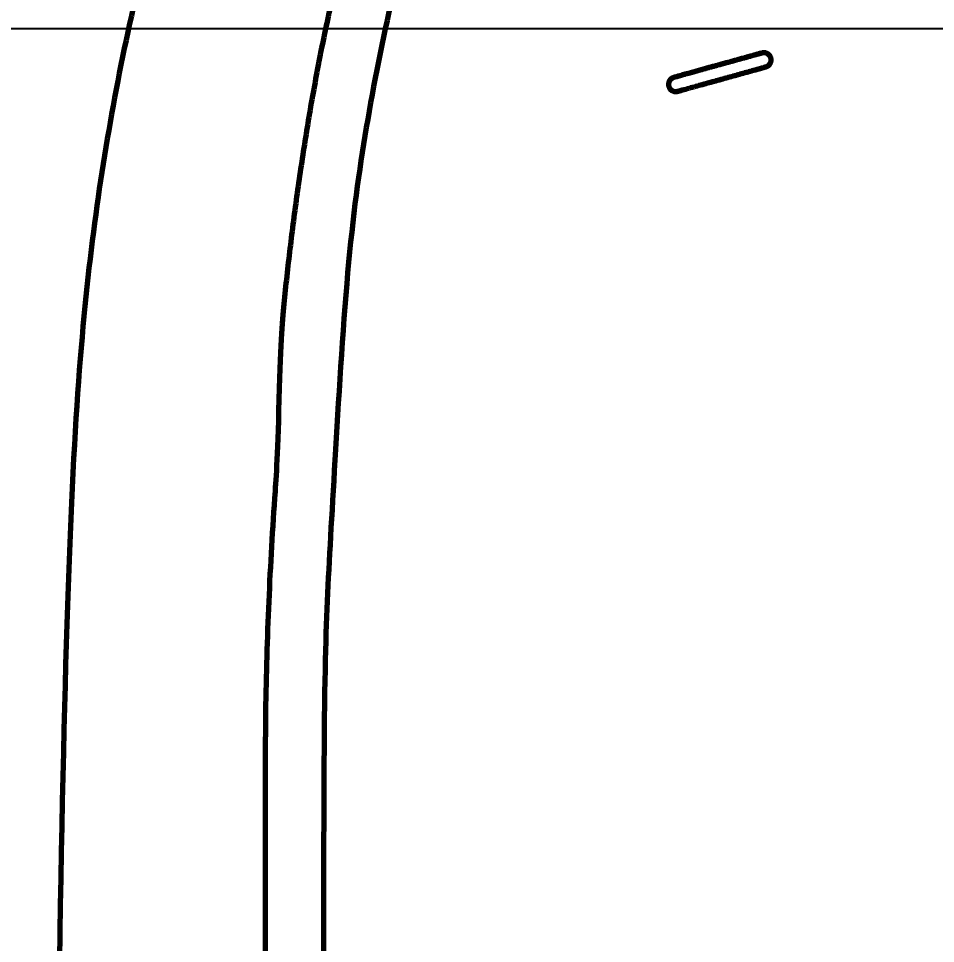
# Model space of a CAD drawing. Extents: x 56 to 5692, y -2843 to -743.
# Drawn here: x 969.5 to 1127.2, y -2070.2 to -1911.1 of the extents above; entities that cross this region are included whole.
import ezdxf

# ---------------------------------------------------------------- set-up
doc = ezdxf.new("R2010")
doc.units = 0
doc.header["$LTSCALE"] = 20
doc.header["$MEASUREMENT"] = 0
doc.layers.get('0').update_dxf_attribs({"linetype": 'CONTINUOUS'})
doc.layers.get('DEFPOINTS').update_dxf_attribs({"linetype": 'CONTINUOUS'})
doc.layers.add('3', color=3, linetype='CONTINUOUS')
doc.styles.get("Standard").update_dxf_attribs({"font": 'NanumGothic.ttf'})
doc.dimstyles.get("Standard").update_dxf_attribs({"dimtxt": 0.18, "dimasz": 0.18, "dimexe": 0.18, "dimexo": 0.0625, "dimgap": 0.09, "dimtad": 0, "dimtih": 1, "dimtoh": 1, "dimdec": 4, "dimzin": 0, "dimdsep": 46, "dimtxsty": 'Standard', "dimcen": 0.09, "dimadec": 0, "dimazin": 0, "dimtfac": 1, "dimtdec": 4, "dimtofl": 0, "dimtmove": 0, "dimatfit": 3, "dimfxl": 0, "dimtolj": 1, "dimtzin": 0, "dimarcsym": 0})

# ---------------------------------------------------------------- blocks, each defined once
blk = doc.blocks.new('*D18')
at = {"color": 3, "lineweight": -2}
for p, q in [((1140.91, -1912.9), (874.02, -1912.9)), ((882.02, -2592.66), (882.02, -1932.9)), ((994.54, -2612.66), (874.02, -2612.66))]:
    blk.add_line(p, q, dxfattribs=at)
at = {"color": 3}
for points in [[(878.69, -1932.9), (885.35, -1932.9), (882.02, -1912.9)], [(878.69, -2592.66), (885.35, -2592.66), (882.02, -2612.66)]]:
    blk.add_solid(points, dxfattribs=at)
at = {"layer": 'DEFPOINTS', "color": 0}
for p in [(882.02, -1912.9), (1148.91, -1912.9), (1002.54, -2612.66)]:
    blk.add_point(p, dxfattribs=at)
at = {"color": 2, "insert": (841.55, -2262.78), "char_height": 20, "attachment_point": 5, "rotation": 90}
blk.add_mtext('\\A1;700\\P(센스위치)', dxfattribs=at)

msp = doc.modelspace()

# ---------------------------------------------------------------- linework, layer by layer
at = {"layer": '3', "color": 7, "linetype": 'Continuous', "lineweight": 70}
for points, knots in [([(1132.72, -1807.06), (1130.41, -1807.34), (1124.03, -1808.3), (1113.73, -1810.65), (1098.13, -1815.85), (1083.56, -1823.52), (1070.9, -1833.77), (1062.56, -1842.6), (1055.42, -1852.35), (1049.41, -1862.74), (1044.39, -1873.57), (1038.81, -1888.36), (1033.53, -1907.21), (1029.08, -1929.92), (1025.92, -1952.45), (1023.76, -1989.65), (1022.45, -2011.41), (1021.69, -2039.71), (1022.44, -2221.48), (1025.36, -2252.32), (1029.11, -2274.53), (1032.67, -2289.73), (1036.98, -2303.26), (1042.03, -2314.94), (1047.77, -2324.77), (1056.28, -2335.59), (1068.39, -2345.34), (1085.15, -2352.87), (1101.22, -2356.8), (1115.45, -2358.87), (1126.75, -2359.92), (1135.56, -2360.34), (1141.48, -2360.48), (1144.46, -2360.52), (1147.42, -2360.53), (1149.4, -2360.53), (1150.38, -2360.53)], [0.0112064, 0.0112064, 0.0112064, 0.0112064, 0.015625, 0.0234375, 0.03125, 0.046875, 0.0546875, 0.0625, 0.0703125, 0.078125, 0.0859375, 0.09375, 0.109375, 0.125, 0.140625, 0.15625, 0.171875, 0.1875, 0.21875, 0.25, 0.265625, 0.28125, 0.296875, 0.3125, 0.328125, 0.34375, 0.375, 0.40625, 0.4375, 0.453125, 0.46875, 0.484375, 0.4882812, 0.4921875, 0.4960938, 0.4999694, 0.4999694, 0.4999694, 0.4999694]), ([(1150.38, -2362.66), (1150.33, -2362.66), (1150.28, -2362.66), (1149.82, -2362.66), (1147.76, -2362.66), (1145.7, -2362.66), (1142.41, -2362.63), (1140.76, -2362.61), (1138.3, -2362.56), (1137.48, -2362.54), (1135.84, -2362.49), (1134.2, -2362.44), (1132.56, -2362.39), (1131.33, -2362.34), (1130.72, -2362.31), (1130, -2362.28), (1129.7, -2362.27), (1129.49, -2362.26), (1129.39, -2362.25), (1127.65, -2362.17), (1126.04, -2362.08), (1122.86, -2361.89), (1121.28, -2361.78), (1118.18, -2361.55), (1116.65, -2361.42), (1113.62, -2361.14), (1112.12, -2360.99), (1109.16, -2360.67), (1107.7, -2360.5), (1104.81, -2360.14), (1103.39, -2359.94), (1101.27, -2359.63), (1100.57, -2359.53), (1099.53, -2359.36), (1099.18, -2359.31), (1098.49, -2359.19), (1098.14, -2359.14), (1096.43, -2358.85), (1095.08, -2358.61), (1092.44, -2358.1), (1091.15, -2357.84), (1088.6, -2357.29), (1087.36, -2357), (1084.9, -2356.4), (1083.7, -2356.09), (1081.33, -2355.45), (1080.16, -2355.11), (1077.87, -2354.41), (1076.74, -2354.04), (1073.42, -2352.91), (1071.28, -2352.1), (1068.94, -2351.11), (1068.68, -2351), (1068.17, -2350.77), (1067.4, -2350.43), (1066.64, -2350.09), (1065.14, -2349.38), (1064.16, -2348.89), (1061.28, -2347.39), (1059.44, -2346.33), (1055.89, -2344.06), (1054.18, -2342.85), (1051.72, -2340.93), (1050.91, -2340.27), (1049.33, -2338.91), (1048.55, -2338.21), (1046.27, -2336.05), (1044.8, -2334.52), (1042.69, -2332.09), (1042, -2331.26), (1041.15, -2330.19), (1040.98, -2329.97), (1040.64, -2329.53), (1040.47, -2329.32), (1039.98, -2328.66), (1039.65, -2328.21), (1038.67, -2326.86), (1038.04, -2325.94), (1036.81, -2324.07), (1036.21, -2323.11), (1034.45, -2320.18), (1033.33, -2318.15), (1031.22, -2313.92), (1030.21, -2311.74), (1028.31, -2307.21), (1027.4, -2304.86), (1026.12, -2301.24), (1025.7, -2300.01), (1024.89, -2297.52), (1024.5, -2296.26), (1024.02, -2294.66), (1023.87, -2294.17), (1023.73, -2293.69), (1023.64, -2293.36), (1023.59, -2293.2), (1023.36, -2292.39), (1023.18, -2291.74), (1022.63, -2289.77), (1022.29, -2288.45), (1021.27, -2284.45), (1020.64, -2281.75), (1019.47, -2276.26), (1018.92, -2273.48), (1017.9, -2267.84), (1017.42, -2264.99), (1016.54, -2259.22), (1016.14, -2256.31), (1015.39, -2250.43), (1015.05, -2247.46), (1014.42, -2241.46), (1014.13, -2238.44), (1013.75, -2233.87), (1013.62, -2232.35), (1013.48, -2230.43), (1013.45, -2230.04), (1013.4, -2229.28), (1013.31, -2228.12), (1013.24, -2226.97), (1012.98, -2223.12), (1012.81, -2220.03), (1012.5, -2213.85), (1012.38, -2210.74), (1012.18, -2204.53), (1012.1, -2201.41), (1011.99, -2195.17), (1011.97, -2192.05), (1011.95, -2037.78), (1011.97, -2034.65), (1012.05, -2028.37), (1012.11, -2025.22), (1012.28, -2018.93), (1012.39, -2015.77), (1012.65, -2009.46), (1012.8, -2006.3), (1013.15, -1999.98), (1013.35, -1996.82), (1013.8, -1990.48), (1014.05, -1987.31), (1014.6, -1965.97), (1014.9, -1962.8), (1015.55, -1956.45), (1015.91, -1953.27), (1016.68, -1946.91), (1017.09, -1943.73), (1017.99, -1937.38), (1018.47, -1934.19), (1019.5, -1927.83), (1020.05, -1924.65), (1020.79, -1920.67), (1020.94, -1919.88), (1021.17, -1918.68), (1021.24, -1918.29), (1021.4, -1917.49), (1021.79, -1915.5), (1022.2, -1913.52), (1023.22, -1908.77), (1023.94, -1905.61), (1025.11, -1900.9), (1025.51, -1899.33), (1026.34, -1896.2), (1026.77, -1894.64), (1027.66, -1891.53), (1028.12, -1889.97), (1029.07, -1886.88), (1029.57, -1885.33), (1030.59, -1882.25), (1031.12, -1880.72), (1032.21, -1877.66), (1032.78, -1876.14), (1033.66, -1873.86), (1033.96, -1873.1), (1034.42, -1871.97), (1034.65, -1871.4), (1034.88, -1870.83), (1035.04, -1870.46), (1035.11, -1870.27), (1035.82, -1868.57), (1036.48, -1867.08), (1038.49, -1862.63), (1039.92, -1859.71), (1042.22, -1855.42), (1043, -1854.01), (1044.63, -1851.21), (1045.47, -1849.82), (1048.08, -1845.72), (1049.92, -1843.04), (1052.88, -1839.14), (1053.9, -1837.86), (1055.47, -1835.96), (1056.01, -1835.34), (1056.68, -1834.56), (1056.82, -1834.4), (1057.09, -1834.09), (1057.5, -1833.63), (1059.02, -1831.95), (1060.43, -1830.47), (1062.75, -1828.17), (1063.93, -1827.05), (1067.55, -1823.78), (1070.05, -1821.72), (1073.96, -1818.81), (1075.28, -1817.88), (1077.98, -1816.06), (1079.35, -1815.18), (1082.15, -1813.48), (1083.56, -1812.66), (1085.72, -1811.48), (1086.81, -1810.89), (1088.1, -1810.23), (1088.75, -1809.91), (1089.07, -1809.75), (1089.23, -1809.67), (1089.31, -1809.63), (1089.35, -1809.61), (1089.37, -1809.6), (1089.38, -1809.59), (1089.39, -1809.59)], [0.5496866, 0.5496866, 0.5496866, 0.5496866, 0.5498047, 0.5498047, 0.5507812, 0.5546875, 0.5546875, 0.5585937, 0.5585937, 0.5605469, 0.5605469, 0.5625, 0.5644531, 0.5644531, 0.5654297, 0.565918, 0.5661621, 0.5661621, 0.5664062, 0.5664062, 0.5703125, 0.5703125, 0.5742187, 0.5742187, 0.578125, 0.578125, 0.5820312, 0.5820312, 0.5859375, 0.5859375, 0.5898437, 0.5898437, 0.5917969, 0.5917969, 0.5927734, 0.5927734, 0.59375, 0.59375, 0.5976562, 0.5976562, 0.6015625, 0.6015625, 0.6054687, 0.6054687, 0.609375, 0.609375, 0.6132812, 0.6132812, 0.6171875, 0.6171875, 0.625, 0.625, 0.6259766, 0.6259766, 0.6269531, 0.6289062, 0.6289062, 0.6328125, 0.6328125, 0.640625, 0.640625, 0.6484375, 0.6484375, 0.6523437, 0.6523437, 0.65625, 0.65625, 0.6640625, 0.6640625, 0.6679687, 0.6679687, 0.6689453, 0.6689453, 0.6699219, 0.6699219, 0.671875, 0.671875, 0.6757812, 0.6757812, 0.6796875, 0.6796875, 0.6875, 0.6875, 0.6953125, 0.6953125, 0.703125, 0.703125, 0.7070312, 0.7070312, 0.7109375, 0.7109375, 0.7119141, 0.7124023, 0.7124023, 0.7128906, 0.7128906, 0.7148437, 0.7148437, 0.71875, 0.71875, 0.7265625, 0.7265625, 0.734375, 0.734375, 0.7421875, 0.7421875, 0.75, 0.75, 0.7578125, 0.7578125, 0.765625, 0.765625, 0.7695312, 0.7695312, 0.7705078, 0.7705078, 0.7714844, 0.7734375, 0.7734375, 0.78125, 0.78125, 0.7890625, 0.7890625, 0.796875, 0.796875, 0.8046875, 0.8046875, 0.8125, 0.8125, 0.8203125, 0.8203125, 0.828125, 0.828125, 0.8359375, 0.8359375, 0.84375, 0.84375, 0.8515625, 0.8515625, 0.859375, 0.859375, 0.8671875, 0.8671875, 0.875, 0.875, 0.8828125, 0.8828125, 0.890625, 0.890625, 0.8925781, 0.8925781, 0.8935547, 0.8935547, 0.8945312, 0.8984375, 0.8984375, 0.90625, 0.90625, 0.9101562, 0.9101562, 0.9140625, 0.9140625, 0.9179687, 0.9179687, 0.921875, 0.921875, 0.9257812, 0.9257812, 0.9296875, 0.9296875, 0.9316406, 0.9316406, 0.9326172, 0.9331055, 0.9331055, 0.9335937, 0.9335937, 0.9375, 0.9375, 0.9453125, 0.9453125, 0.9492187, 0.9492187, 0.953125, 0.953125, 0.9609375, 0.9609375, 0.9648437, 0.9648437, 0.9667969, 0.9667969, 0.9672852, 0.9672852, 0.9677734, 0.96875, 0.9726562, 0.9726562, 0.9765625, 0.9765625, 0.984375, 0.984375, 0.9882812, 0.9882812, 0.9921875, 0.9921875, 0.9960937, 0.9960937, 0.9980469, 0.9990234, 0.9995117, 0.9997559, 0.9998779, 0.999939, 0.9999695, 0.9999695, 1, 1, 1, 1]), ([(1008.48, -1854.06), (1006.53, -1857.82), (1001.48, -1868.59), (994.84, -1886.98), (988.96, -1909.2), (984.55, -1931.79), (980.17, -1962.23), (976.84, -2015.67), (974.9, -2210.17), (974.84, -2249.19), (975.54, -2280.56), (976.4, -2304.17), (977.34, -2323.9), (978.21, -2339.73), (978.8, -2349.64), (979.3, -2357.57), (979.68, -2363.53), (980.08, -2369.5), (980.63, -2377.46), (981.34, -2387.42), (983.13, -2411.37), (986.09, -2447.44), (992, -2511.83), (996.96, -2560.34), (1001.12, -2599.32), (1001.83, -2605.99), (1002.54, -2612.66)], [0, 0, 0, 0, 0.021915, 0.061314, 0.100713, 0.140112, 0.179511, 0.258309, 0.337107, 0.415905, 0.455304, 0.494703, 0.534103, 0.553802, 0.573502, 0.583351, 0.593201, 0.603051, 0.612901, 0.6326, 0.6523, 0.731098, 0.809896, 0.967492, 0.967492, 1, 1, 1, 1]), ([(1095.36, -1917.62), (1095.77, -1917.5), (1096.37, -1917.34), (1097.03, -1917.16), (1097.29, -1917.08), (1097.35, -1917.06), (1097.38, -1917.06), (1097.39, -1917.05), (1097.43, -1917.04), (1097.48, -1917.03), (1097.53, -1917.03), (1097.58, -1917.02), (1097.61, -1917.02), (1097.69, -1917.01), (1097.79, -1917.02), (1097.89, -1917.03), (1097.96, -1917.04), (1097.97, -1917.05), (1097.99, -1917.05), (1098.01, -1917.05), (1098.04, -1917.06), (1098.07, -1917.07), (1098.14, -1917.1), (1098.24, -1917.14), (1098.32, -1917.19), (1098.39, -1917.23), (1098.41, -1917.24), (1098.45, -1917.27), (1098.47, -1917.29), (1098.53, -1917.34), (1098.57, -1917.37), (1098.62, -1917.43), (1098.65, -1917.46), (1098.67, -1917.49), (1098.69, -1917.51), (1098.69, -1917.52), (1098.73, -1917.57), (1098.76, -1917.62), (1098.81, -1917.71), (1098.83, -1917.75), (1098.86, -1917.83), (1098.87, -1917.85), (1098.88, -1917.9), (1098.89, -1917.93), (1098.91, -1918), (1098.92, -1918.05), (1098.93, -1918.16), (1098.93, -1918.21), (1098.93, -1918.27), (1098.93, -1918.29), (1098.93, -1918.31), (1098.93, -1918.33), (1098.93, -1918.37), (1098.93, -1918.39), (1098.91, -1918.47), (1098.9, -1918.52), (1098.88, -1918.62), (1098.86, -1918.67), (1098.83, -1918.75), (1098.82, -1918.77), (1098.8, -1918.82), (1098.78, -1918.84), (1098.74, -1918.91), (1098.71, -1918.95), (1098.67, -1919.02), (1098.65, -1919.04), (1098.62, -1919.07), (1098.62, -1919.08), (1098.6, -1919.1), (1098.55, -1919.14), (1098.46, -1919.22), (1098.38, -1919.28), (1098.32, -1919.32), (1098.31, -1919.32), (1098.29, -1919.34), (1098.25, -1919.35), (1098.22, -1919.37), (1098.14, -1919.4), (1098.1, -1919.42), (1098.04, -1919.44), (1098.02, -1919.44), (1098, -1919.45), (1097.96, -1919.46), (1097.87, -1919.48), (1097.41, -1919.61), (1096.96, -1919.74), (1095.78, -1920.06), (1094.99, -1920.28), (1093.41, -1920.72), (1092.63, -1920.94), (1091.06, -1921.37), (1090.28, -1921.59), (1088.71, -1922.02), (1087.94, -1922.24), (1086.38, -1922.67), (1085.6, -1922.88), (1084.44, -1923.2), (1084.06, -1923.31), (1083.48, -1923.47), (1083.29, -1923.52), (1083.05, -1923.59), (1082.97, -1923.61), (1082.9, -1923.63), (1082.87, -1923.64), (1082.85, -1923.64), (1082.83, -1923.65), (1082.72, -1923.68), (1082.61, -1923.69), (1082.49, -1923.69), (1082.46, -1923.69), (1082.41, -1923.68), (1082.39, -1923.68), (1082.31, -1923.67), (1082.26, -1923.66), (1082.17, -1923.64), (1082.12, -1923.62), (1082.03, -1923.59), (1081.98, -1923.56), (1081.9, -1923.52), (1081.86, -1923.49), (1081.78, -1923.44), (1081.74, -1923.4), (1081.66, -1923.34), (1081.59, -1923.27), (1081.53, -1923.19), (1081.47, -1923.1), (1081.45, -1923.06), (1081.4, -1922.97), (1081.38, -1922.92), (1081.35, -1922.83), (1081.33, -1922.78), (1081.32, -1922.7), (1081.31, -1922.68), (1081.3, -1922.63), (1081.3, -1922.6), (1081.29, -1922.52), (1081.29, -1922.47), (1081.29, -1922.37), (1081.3, -1922.31), (1081.31, -1922.24), (1081.31, -1922.21), (1081.33, -1922.16), (1081.33, -1922.13), (1081.35, -1922.06), (1081.39, -1921.96), (1081.44, -1921.86), (1081.49, -1921.77), (1081.52, -1921.73), (1081.59, -1921.65), (1081.62, -1921.61), (1081.68, -1921.56), (1081.7, -1921.54), (1081.74, -1921.5), (1081.76, -1921.49), (1081.82, -1921.44), (1081.86, -1921.41), (1081.95, -1921.36), (1081.99, -1921.34), (1082.09, -1921.3), (1082.14, -1921.28), (1082.2, -1921.26), (1082.21, -1921.26), (1082.23, -1921.25), (1082.27, -1921.24), (1082.7, -1921.13), (1083.11, -1921.01), (1084.28, -1920.69), (1085.07, -1920.47), (1086.64, -1920.03), (1087.42, -1919.82), (1088.61, -1919.49), (1089, -1919.38), (1089.79, -1919.16), (1090.19, -1919.05), (1091.38, -1918.72), (1092.18, -1918.5), (1093.37, -1918.17), (1093.97, -1918), (1094.67, -1917.81), (1095.01, -1917.71), (1095.19, -1917.66), (1095.28, -1917.64), (1095.32, -1917.63), (1095.34, -1917.62), (1095.35, -1917.62), (1095.36, -1917.62), (1095.36, -1917.62)], [0, 0, 0, 0, 0.03125, 0.046875, 0.050781, 0.051758, 0.051758, 0.052734, 0.052734, 0.054687, 0.056641, 0.056641, 0.058594, 0.058594, 0.0625, 0.066406, 0.066406, 0.067383, 0.067383, 0.068359, 0.068359, 0.070312, 0.070312, 0.074219, 0.078125, 0.078125, 0.080078, 0.080078, 0.082031, 0.082031, 0.085937, 0.085937, 0.087891, 0.088867, 0.088867, 0.089844, 0.089844, 0.09375, 0.09375, 0.097656, 0.097656, 0.099609, 0.099609, 0.101562, 0.101562, 0.105469, 0.105469, 0.109375, 0.109375, 0.110352, 0.110352, 0.111328, 0.111328, 0.113281, 0.113281, 0.117187, 0.117187, 0.121094, 0.121094, 0.123047, 0.123047, 0.125, 0.125, 0.128906, 0.128906, 0.130859, 0.130859, 0.131836, 0.131836, 0.132812, 0.136719, 0.140625, 0.140625, 0.141602, 0.141602, 0.142578, 0.144531, 0.144531, 0.148437, 0.148437, 0.149414, 0.149414, 0.150391, 0.152344, 0.15625, 0.1875, 0.1875, 0.25, 0.25, 0.3125, 0.3125, 0.375, 0.375, 0.4375, 0.4375, 0.5, 0.5, 0.53125, 0.53125, 0.546875, 0.546875, 0.550781, 0.552734, 0.552734, 0.553711, 0.553711, 0.554687, 0.5625, 0.5625, 0.564453, 0.564453, 0.566406, 0.566406, 0.570312, 0.570312, 0.574219, 0.574219, 0.578125, 0.578125, 0.582031, 0.582031, 0.585937, 0.585937, 0.589844, 0.59375, 0.59375, 0.597656, 0.597656, 0.601562, 0.601562, 0.605469, 0.605469, 0.607422, 0.607422, 0.609375, 0.609375, 0.613281, 0.613281, 0.617187, 0.617187, 0.619141, 0.619141, 0.621094, 0.621094, 0.625, 0.628906, 0.628906, 0.632812, 0.632812, 0.636719, 0.636719, 0.638672, 0.638672, 0.640625, 0.640625, 0.644531, 0.644531, 0.648437, 0.648437, 0.652344, 0.652344, 0.65332, 0.65332, 0.654297, 0.65625, 0.6875, 0.6875, 0.75, 0.75, 0.8125, 0.8125, 0.84375, 0.84375, 0.875, 0.875, 0.9375, 0.9375, 0.96875, 0.984375, 0.992188, 0.996094, 0.998047, 0.999023, 0.999512, 0.999512, 1, 1, 1, 1]), ([(1082.52, -1923.69), (1082.47, -1923.69), (1082.42, -1923.69), (1082.35, -1923.68), (1082.32, -1923.67), (1082.27, -1923.66), (1082.25, -1923.66), (1082.17, -1923.64), (1082.08, -1923.61), (1081.99, -1923.57), (1081.92, -1923.53), (1081.89, -1923.51), (1081.85, -1923.49), (1081.83, -1923.48), (1081.82, -1923.47), (1081.77, -1923.43), (1081.69, -1923.37), (1081.62, -1923.3), (1081.57, -1923.24), (1081.56, -1923.22), (1081.52, -1923.18), (1081.51, -1923.16), (1081.47, -1923.09), (1081.42, -1923), (1081.38, -1922.91), (1081.35, -1922.83), (1081.34, -1922.81), (1081.33, -1922.77), (1081.33, -1922.76), (1081.32, -1922.73), (1081.31, -1922.67), (1081.3, -1922.6), (1081.29, -1922.5), (1081.29, -1922.44), (1081.29, -1922.38), (1081.29, -1922.36), (1081.3, -1922.34), (1081.3, -1922.32), (1081.3, -1922.28), (1081.31, -1922.26), (1081.32, -1922.18), (1081.33, -1922.12), (1081.36, -1922.05), (1081.37, -1922.01), (1081.39, -1921.97), (1081.4, -1921.95), (1081.4, -1921.94), (1081.43, -1921.87), (1081.46, -1921.83), (1081.52, -1921.74), (1081.55, -1921.7), (1081.6, -1921.63), (1081.62, -1921.61), (1081.66, -1921.58), (1081.67, -1921.56), (1081.73, -1921.5), (1081.77, -1921.47), (1081.84, -1921.43), (1081.86, -1921.41), (1081.91, -1921.38), (1081.93, -1921.37), (1082, -1921.34), (1082.05, -1921.31), (1082.12, -1921.29), (1082.14, -1921.28), (1082.18, -1921.27), (1082.19, -1921.27), (1082.21, -1921.26), (1082.28, -1921.24), (1082.73, -1921.12), (1083.17, -1920.99), (1085.13, -1920.45), (1086.71, -1920.01), (1088.69, -1919.46), (1089.09, -1919.35), (1089.88, -1919.13), (1090.28, -1919.02), (1091.48, -1918.69), (1092.28, -1918.47), (1093.88, -1918.03), (1094.68, -1917.81), (1095.88, -1917.47), (1096.28, -1917.36), (1096.88, -1917.19), (1097.11, -1917.13), (1097.34, -1917.07), (1097.37, -1917.06), (1097.39, -1917.06), (1097.41, -1917.05), (1097.45, -1917.04), (1097.49, -1917.03), (1097.54, -1917.03), (1097.57, -1917.02), (1097.64, -1917.02), (1097.75, -1917.01), (1097.85, -1917.02), (1097.92, -1917.04), (1097.95, -1917.04), (1098, -1917.05), (1098.02, -1917.06), (1098.1, -1917.08), (1098.19, -1917.12), (1098.28, -1917.16), (1098.35, -1917.2), (1098.37, -1917.22), (1098.41, -1917.24), (1098.43, -1917.26), (1098.5, -1917.31), (1098.57, -1917.37), (1098.64, -1917.45), (1098.69, -1917.51), (1098.7, -1917.53), (1098.73, -1917.57), (1098.75, -1917.6), (1098.79, -1917.66), (1098.81, -1917.71), (1098.84, -1917.78), (1098.85, -1917.81), (1098.87, -1917.85), (1098.87, -1917.88), (1098.88, -1917.89), (1098.9, -1917.95), (1098.91, -1918), (1098.93, -1918.1), (1098.93, -1918.15), (1098.93, -1918.23), (1098.93, -1918.26), (1098.93, -1918.3), (1098.93, -1918.31), (1098.93, -1918.34), (1098.93, -1918.4), (1098.92, -1918.47), (1098.89, -1918.57), (1098.88, -1918.62), (1098.85, -1918.69), (1098.84, -1918.72), (1098.82, -1918.77), (1098.81, -1918.79), (1098.77, -1918.86), (1098.75, -1918.91), (1098.7, -1918.97), (1098.69, -1918.99), (1098.65, -1919.03), (1098.64, -1919.05), (1098.58, -1919.11), (1098.55, -1919.15), (1098.47, -1919.22), (1098.43, -1919.25), (1098.37, -1919.29), (1098.36, -1919.29), (1098.34, -1919.31), (1098.33, -1919.31), (1098.29, -1919.33), (1098.27, -1919.35), (1098.2, -1919.38), (1098.15, -1919.4), (1098.08, -1919.42), (1098.06, -1919.43), (1098.01, -1919.45), (1097.98, -1919.45), (1097.86, -1919.49), (1097.37, -1919.62), (1096.88, -1919.76), (1095.7, -1920.08), (1094.92, -1920.3), (1093.75, -1920.63), (1093.36, -1920.73), (1092.58, -1920.95), (1092.19, -1921.06), (1091.02, -1921.38), (1090.24, -1921.6), (1088.69, -1922.03), (1087.91, -1922.24), (1086.37, -1922.67), (1085.6, -1922.88), (1084.45, -1923.2), (1083.87, -1923.36), (1083.25, -1923.53), (1082.99, -1923.61), (1082.92, -1923.63), (1082.87, -1923.64), (1082.84, -1923.65), (1082.77, -1923.66), (1082.72, -1923.67), (1082.65, -1923.68), (1082.61, -1923.69), (1082.57, -1923.69), (1082.55, -1923.69), (1082.54, -1923.69), (1082.53, -1923.69), (1082.53, -1923.69), (1082.52, -1923.69)], [0, 0, 0, 0, 0.003906, 0.003906, 0.005859, 0.005859, 0.007812, 0.007812, 0.011719, 0.015625, 0.015625, 0.017578, 0.018555, 0.018555, 0.019531, 0.019531, 0.023437, 0.027344, 0.027344, 0.029297, 0.029297, 0.03125, 0.03125, 0.035156, 0.039063, 0.039063, 0.041016, 0.041016, 0.041992, 0.041992, 0.042969, 0.046875, 0.046875, 0.050781, 0.050781, 0.051758, 0.051758, 0.052734, 0.052734, 0.054688, 0.054688, 0.058594, 0.058594, 0.060547, 0.061523, 0.061523, 0.0625, 0.0625, 0.066406, 0.066406, 0.070313, 0.070313, 0.072266, 0.072266, 0.074219, 0.074219, 0.078125, 0.078125, 0.080078, 0.080078, 0.082031, 0.082031, 0.085938, 0.085938, 0.087891, 0.087891, 0.088867, 0.088867, 0.089844, 0.09375, 0.125, 0.125, 0.25, 0.25, 0.28125, 0.28125, 0.3125, 0.3125, 0.375, 0.375, 0.4375, 0.4375, 0.46875, 0.46875, 0.484375, 0.486328, 0.486328, 0.487305, 0.487305, 0.488281, 0.490234, 0.490234, 0.492187, 0.492187, 0.496094, 0.5, 0.5, 0.501953, 0.501953, 0.503906, 0.503906, 0.507812, 0.511719, 0.511719, 0.513672, 0.513672, 0.515625, 0.515625, 0.519531, 0.523437, 0.523437, 0.525391, 0.525391, 0.527344, 0.527344, 0.53125, 0.53125, 0.533203, 0.53418, 0.53418, 0.535156, 0.535156, 0.539062, 0.539062, 0.542969, 0.542969, 0.544922, 0.544922, 0.545898, 0.545898, 0.546875, 0.550781, 0.550781, 0.554687, 0.554687, 0.556641, 0.556641, 0.558594, 0.558594, 0.5625, 0.5625, 0.564453, 0.564453, 0.566406, 0.566406, 0.570312, 0.570312, 0.574219, 0.574219, 0.575195, 0.575195, 0.576172, 0.576172, 0.578125, 0.578125, 0.582031, 0.582031, 0.583984, 0.583984, 0.585937, 0.585937, 0.59375, 0.625, 0.625, 0.6875, 0.6875, 0.71875, 0.71875, 0.75, 0.75, 0.8125, 0.8125, 0.875, 0.875, 0.9375, 0.9375, 0.96875, 0.984375, 0.988281, 0.990234, 0.990234, 0.992187, 0.992187, 0.996094, 0.996094, 0.998047, 0.999023, 0.999512, 0.999756, 0.999756, 1, 1, 1, 1])]:
    msp.add_open_spline(points, degree=3, knots=knots, dxfattribs=at)

# ---------------------------------------------------------------- dimensions: what is measured, and where the dimension line sits
dim = msp.add_linear_dim(base=(882.02, -1912.9), p1=(1002.54, -2612.66), p2=(1148.91, -1912.9), angle=90, text='<>\\P(센스위치)', dimstyle='Standard', override={"dimtxt": 20, "dimasz": 20, "dimexe": 8, "dimexo": 8, "dimgap": 10, "dimtad": 1, "dimtih": 0, "dimdec": 0, "dimzin": 8, "dimclrd": 3, "dimclre": 3, "dimclrt": 2, "dimtdec": 0, "dimtix": 1, "dimtofl": 1, "dimarcsym": 1})
dim.commit()
dim.dimension.update_dxf_attribs({"geometry": '*D18', "text_midpoint": (841.55, -2262.78)})

doc.saveas('drawing.dxf')
